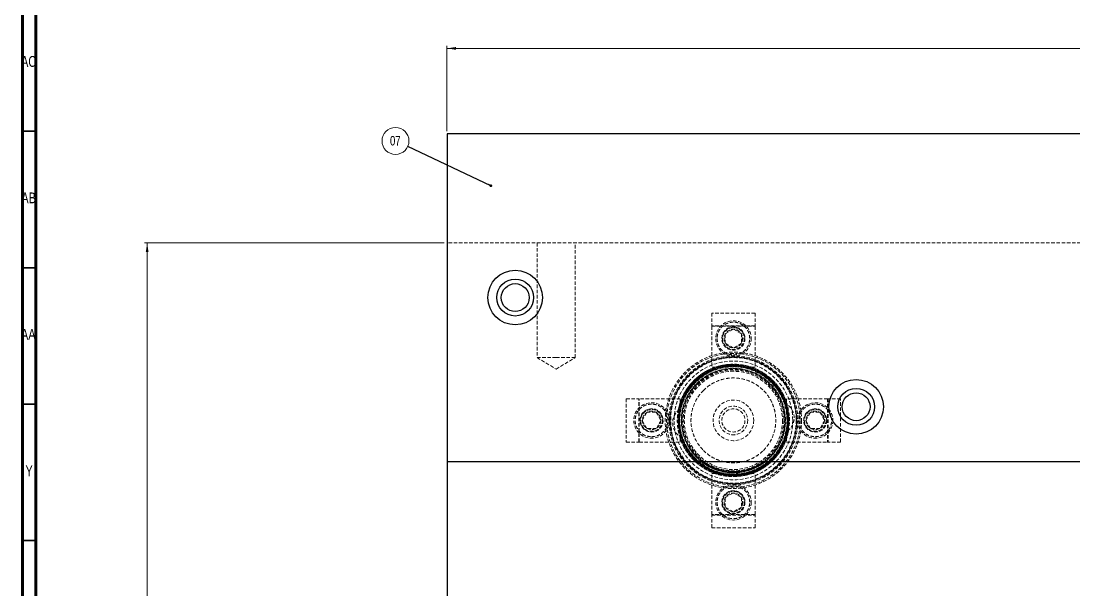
# Model space of a CAD drawing. Header units: millimetres. Extents: x 4 to 895, y 5 to 1495.
# Drawn here: x 4.5 to 390.5, y 932 to 1140.4 of the extents above; entities that cross this region are included whole.
import ezdxf

# ---------------------------------------------------------------- set-up
doc = ezdxf.new("R2010")
doc.units = ezdxf.units.MM
doc.linetypes.add('HIDDEN', pattern=[1.905, 1.27, -0.635])
doc.styles.add('SLDTEXTSTYLE0', font='TXT', dxfattribs={"width": 0.75})
doc.dimstyles.new('SLDDIMSTYLE0', dxfattribs={"dimtxt": 3.5, "dimasz": 3.302, "dimexe": 0, "dimexo": 0.0625, "dimgap": 0.875, "dimtad": 1, "dimrnd": 1e-09, "dimzin": 12, "dimdsep": 46, "dimtxsty": 'SLDTEXTSTYLE0', "dimsah": 1, "dimcen": 0.09, "dimadec": 0, "dimazin": 3, "dimtfac": 1, "dimtofl": 0, "dimtmove": 0, "dimatfit": 3, "dimfxl": 1, "dimfrac": 2, "dimtolj": 1, "dimtzin": 12, "dimarcsym": 0})
doc.dimstyles.new('SLDDIMSTYLE1', dxfattribs={"dimtxt": 0.18, "dimasz": 1.016, "dimexe": 0, "dimexo": 0.0625, "dimgap": 0, "dimtad": 0, "dimtih": 1, "dimtoh": 1, "dimdec": 0, "dimrnd": 1e-09, "dimzin": 0, "dimdsep": 46, "dimtxsty": 'Standard', "dimblk1": 'DOT', "dimblk2": 'DOT', "dimsah": 1, "dimcen": 0.09, "dimadec": 0, "dimazin": 0, "dimtfac": 1.016, "dimtdec": 0, "dimtofl": 0, "dimtmove": 0, "dimatfit": 3, "dimldrblk": 'DOT', "dimfxl": 1, "dimfrac": 2, "dimtolj": 1, "dimtzin": 0, "dimarcsym": 0})

# ---------------------------------------------------------------- blocks, each defined once
blk = doc.blocks.new('_D')
at = {"color": 7, "linetype": 'Continuous', "lineweight": 18}
for p, q in [((160.69, 1100.06), (160.69, 1131.35)), ((720.69, 1100.06), (720.69, 1131.35)), ((720.69, 1130.35), (160.69, 1130.35))]:
    blk.add_line(p, q, dxfattribs=at)
for points in [[(160.69, 1130.35), (164, 1129.84), (164, 1130.86)], [(720.69, 1130.35), (717.39, 1130.86), (717.39, 1129.84)]]:
    blk.add_solid(points, dxfattribs=at)
at = {"color": 7, "linetype": 'Continuous', "lineweight": 18, "insert": (435.6, 1134.86), "char_height": 3.5, "attachment_point": 1, "style": 'SLDTEXTSTYLE0'}
blk.add_mtext('560', dxfattribs=at)
blk = doc.blocks.new('_D_1')
at = {"color": 7, "linetype": 'Continuous', "lineweight": 18}
for p, q in [((159.69, 1059.06), (49.77, 1059.06)), ((50.77, 1059.06), (50.77, 529.06)), ((159.69, 529.06), (49.77, 529.06))]:
    blk.add_line(p, q, dxfattribs=at)
for points in [[(50.77, 1059.06), (50.26, 1055.76), (51.27, 1055.76)], [(50.77, 529.06), (51.27, 532.36), (50.26, 532.36)]]:
    blk.add_solid(points, dxfattribs=at)
at = {"color": 7, "linetype": 'Continuous', "lineweight": 18, "insert": (46.26, 782.55), "char_height": 3.5, "attachment_point": 1, "rotation": 90, "style": 'SLDTEXTSTYLE0'}
blk.add_mtext('530', dxfattribs=at)
blk = doc.blocks.new('SW_NOTE_0')
at = {"color": 0, "linetype": 'Continuous', "lineweight": 0}
blk.add_circle((-4.47, 2.1), 4.94, dxfattribs=at)
at = {"color": 0, "linetype": 'Continuous', "lineweight": 0, "insert": (-4.54, 3.91), "char_height": 3.5, "attachment_point": 2, "style": 'SLDTEXTSTYLE0'}
blk.add_mtext('07', dxfattribs=at)
blk = doc.blocks.new('_Dot')
at = {"color": 0, "linetype": 'ByBlock', "lineweight": -2}
blk.add_line((-0.5, 0), (-1, 0), dxfattribs=at)
at = {"color": 0, "linetype": 'ByBlock', "const_width": 0.5}
blk.add_lwpolyline([(-0.25, 0, 1), (0.25, 0, 1)], format="xyb", close=True, dxfattribs=at)

msp = doc.modelspace()

# ---------------------------------------------------------------- linework, layer by layer
at = {"color": 7, "linetype": 'Continuous', "lineweight": 70}
for p, q in [((5, 5), (5, 1495)), ((10, 10), (10, 1490))]:
    msp.add_line(p, q, dxfattribs=at)
at = {"color": 7, "linetype": 'Continuous', "lineweight": 35}
for p, q in [((10, 1100), (5, 1100)), ((10, 1050), (5, 1050)), ((10, 1000), (5, 1000)), ((10, 950), (5, 950))]:
    msp.add_line(p, q, dxfattribs=at)
at = {"color": 7, "linetype": 'Continuous', "lineweight": 25}
for p, q in [((720.694, 1099.057), (160.694, 1099.057)), ((160.694, 1099.057), (160.694, 979.057)), ((160.694, 979.057), (720.694, 979.057)), ((160.694, 979.057), (160.694, 609.057))]:
    msp.add_line(p, q, dxfattribs=at)
at = {"color": 7, "linetype": 'HIDDEN', "lineweight": 18}
for p, q in [((720.694, 1059.057), (160.694, 1059.057)), ((193.694, 1059.057), (193.694, 1017.057)), ((207.694, 1017.057), (207.694, 1059.057)), ((273.644, 1033.357), (257.744, 1033.357)), ((257.744, 1033.357), (257.744, 1028.757)), ((273.644, 1033.357), (273.644, 1028.757)), ((273.644, 1028.757), (257.744, 1028.757)), ((257.744, 1028.557), (257.744, 1028.757)), ((257.744, 1028.557), (273.644, 1028.557)), ((257.744, 1028.557), (257.744, 1013.557)), ((262.694, 1025.79), (265.694, 1027.522)), ((265.694, 1027.522), (268.694, 1025.79)), ((273.644, 1028.757), (273.644, 1028.557)), ((273.644, 1028.557), (273.644, 1013.557)), ((262.694, 1022.325), (262.694, 1025.79)), ((268.694, 1025.79), (268.694, 1022.325)), ((265.694, 1020.593), (262.694, 1022.325)), ((268.694, 1022.325), (265.694, 1020.593)), ((193.694, 1017.057), (200.694, 1017.057)), ((193.694, 1017.057), (200.694, 1012.851)), ((200.694, 1017.057), (207.694, 1017.057)), ((200.694, 1012.851), (207.694, 1017.057)), ((261.25, 1013.557), (257.744, 1013.557)), ((273.644, 1013.557), (270.139, 1013.557)), ((226.394, 1002.007), (226.394, 986.107)), ((226.394, 1002.007), (230.994, 1002.007)), ((230.994, 986.107), (230.994, 1002.007)), ((230.994, 1002.007), (231.194, 1002.007)), ((231.194, 986.107), (231.194, 1002.007)), ((246.194, 1002.007), (231.194, 1002.007)), ((246.194, 998.502), (246.194, 1002.007)), ((285.194, 1002.007), (285.194, 998.502)), ((300.194, 1002.007), (285.194, 1002.007)), ((300.194, 1002.007), (300.194, 986.107)), ((300.394, 1002.007), (300.194, 1002.007)), ((300.394, 1002.007), (300.394, 986.107)), ((304.994, 1002.007), (300.394, 1002.007)), ((304.994, 986.107), (304.994, 1002.007)), ((232.23, 994.057), (233.962, 997.057)), ((233.962, 997.057), (237.426, 997.057)), ((237.426, 997.057), (239.159, 994.057)), ((292.23, 994.057), (293.962, 997.057)), ((293.962, 997.057), (297.426, 997.057)), ((297.426, 997.057), (299.159, 994.057)), ((233.962, 991.057), (232.23, 994.057)), ((239.159, 994.057), (237.426, 991.057)), ((293.962, 991.057), (292.23, 994.057)), ((299.159, 994.057), (297.426, 991.057)), ((237.426, 991.057), (233.962, 991.057)), ((246.194, 986.107), (246.194, 989.613)), ((285.194, 989.613), (285.194, 986.107)), ((297.426, 991.057), (293.962, 991.057)), ((226.394, 986.107), (230.994, 986.107)), ((230.994, 986.107), (231.194, 986.107)), ((231.194, 986.107), (246.194, 986.107)), ((285.194, 986.107), (300.194, 986.107)), ((300.394, 986.107), (300.194, 986.107)), ((304.994, 986.107), (300.394, 986.107)), ((254.449, 979.057), (252.399, 980.762)), ((278.989, 980.762), (276.94, 979.057)), ((279.695, 980.057), (278.618, 979.057)), ((279.815, 979.937), (278.878, 979.057)), ((279.829, 979.922), (278.908, 979.057)), ((257.744, 974.557), (261.25, 974.557)), ((257.744, 959.557), (257.744, 974.557)), ((270.139, 974.557), (273.644, 974.557)), ((273.644, 959.557), (273.644, 974.557)), ((262.694, 965.79), (265.694, 967.522)), ((262.694, 962.325), (262.694, 965.79)), ((265.694, 967.522), (268.694, 965.79)), ((268.694, 965.79), (268.694, 962.325)), ((265.694, 960.593), (262.694, 962.325)), ((268.694, 962.325), (265.694, 960.593)), ((273.644, 959.557), (257.744, 959.557)), ((257.744, 959.357), (257.744, 959.557)), ((257.744, 954.757), (257.744, 959.357)), ((257.744, 959.357), (273.644, 959.357)), ((273.644, 959.557), (273.644, 959.357)), ((273.644, 954.757), (273.644, 959.357)), ((257.744, 954.757), (273.644, 954.757))]:
    msp.add_line(p, q, dxfattribs=at)
at = {"color": 7, "linetype": 'Continuous', "lineweight": 25}
for centre, radius in [((185.694, 1039.057), 10), ((185.694, 1039.057), 6.75), ((185.694, 1039.057), 5.1), ((310.694, 999.057), 10), ((310.694, 999.057), 6.75), ((310.694, 999.057), 5.1)]:
    msp.add_circle(centre, radius, dxfattribs=at)
at = {"color": 7, "linetype": 'HIDDEN', "lineweight": 18}
for centre, radius in [((265.694, 1024.057), 6.5), ((265.694, 1024.057), 4.25), ((265.694, 1024.057), 4.2), ((265.694, 1024.057), 4), ((265.694, 1024.057), 3.4), ((265.694, 1024.057), 3.375), ((265.694, 994.057), 25), ((265.694, 994.057), 24.5), ((265.694, 994.057), 23.625), ((265.694, 994.057), 23), ((265.694, 994.057), 21.75), ((265.694, 994.057), 20.334), ((265.694, 994.057), 20.175), ((265.694, 994.057), 19.83), ((265.694, 994.057), 19.67), ((265.694, 994.057), 19.65), ((265.694, 994.057), 19.027), ((265.694, 994.057), 19), ((265.694, 994.057), 18.452), ((265.694, 994.057), 18), ((235.694, 994.057), 6.5), ((265.694, 994.057), 7.45), ((295.694, 994.057), 6.5), ((235.694, 994.057), 4.25), ((235.694, 994.057), 4.2), ((235.694, 994.057), 4), ((235.694, 994.057), 3.4), ((235.694, 994.057), 3.375), ((265.694, 994.057), 5.25), ((265.694, 994.057), 4.25), ((295.694, 994.057), 4.25), ((295.694, 994.057), 4.2), ((295.694, 994.057), 4), ((295.694, 994.057), 3.4), ((295.694, 994.057), 3.375), ((265.694, 964.057), 6.5), ((265.694, 964.057), 4.25), ((265.694, 964.057), 4.2), ((265.694, 964.057), 4), ((265.694, 964.057), 3.4), ((265.694, 964.057), 3.375)]:
    msp.add_circle(centre, radius, dxfattribs=at)
for centre, radius, start, end in [((265.694, 994.057), 20, 0, 228.59038), ((265.694, 994.057), 19.99, 315, 228.62289), ((265.694, 994.057), 19.97, 315, 228.68807), ((265.694, 994.057), 19.8, 315, 229.25219), ((265.694, 994.057), 19.092, 308.21644, 231.78356), ((265.694, 994.057), 20.2, 315, 135), ((281.97, 994.956), 6, 305.74531, 60.57517), ((249.419, 993.159), 6, 125.74531, 240.57517), ((265.694, 994.057), 20, 311.40962, 0)]:
    msp.add_arc(centre, radius, start, end, dxfattribs=at)
at = {"color": 7, "linetype": 'Continuous', "lineweight": 25}
for radius, start, end in [(20, 228.59038, 311.40962), (19.99, 228.62289, 311.37711), (19.97, 228.68807, 311.31193)]:
    msp.add_arc((265.694, 994.057), radius, start, end, dxfattribs=at)
at = {"color": 8, "linetype": 'Continuous', "lineweight": 25}
for radius, start, end in [(19.8, 229.25219, 310.74781), (19.092, 231.78356, 308.21644)]:
    msp.add_arc((265.694, 994.057), radius, start, end, dxfattribs=at)
at = {"color": 7, "linetype": 'HIDDEN', "lineweight": 18}
for points, knots in [([(271.694, 1024.057), (271.614, 1024.812), (271.491, 1025.973), (270.743, 1027.371), (269.968, 1028.33), (269.007, 1029.11), (267.61, 1029.835), (265.694, 1030.202), (263.779, 1029.835), (262.382, 1029.11), (261.42, 1028.33), (260.646, 1027.371), (259.898, 1025.973), (259.775, 1024.812), (259.694, 1024.057)], [0, 0, 0, 0, 0.119728, 0.1841804, 0.2500005, 0.3158201, 0.3802717, 0.4999998, 0.6197286, 0.6841802, 0.7499998, 0.8158194, 0.8802721, 1, 1, 1, 1]), ([(259.694, 1024.057), (259.775, 1023.303), (259.898, 1022.142), (260.646, 1020.745), (261.42, 1019.783), (262.382, 1019.009), (263.779, 1018.261), (264.94, 1018.138), (265.694, 1018.057)], [0, 0, 0, 0, 0.2394572, 0.3683611, 0.5000002, 0.6316393, 0.7605425, 1, 1, 1, 1]), ([(265.694, 1018.057), (266.449, 1018.138), (267.61, 1018.261), (269.007, 1019.009), (269.968, 1019.783), (270.743, 1020.745), (271.491, 1022.142), (271.614, 1023.303), (271.694, 1024.057)], [0, 0, 0, 0, 0.2394562, 0.3683595, 0.4999987, 0.631639, 0.7605423, 1, 1, 1, 1]), ([(266.975, 970.868), (265.556, 970.865), (262.635, 970.858), (259.005, 971.731), (256.148, 972.841), (253.332, 974.284), (250.091, 976.631), (246.875, 980.174), (244.492, 984.211), (243.011, 988.464), (242.375, 992.77), (242.533, 997.119), (243.363, 1000.747), (244.478, 1003.604), (245.921, 1006.42), (248.268, 1009.66), (251.81, 1012.88), (255.848, 1015.249), (260.099, 1016.778), (263.004, 1017.094), (264.414, 1017.247)], [0, 0, 0, 0, 0.0582483, 0.1199858, 0.1521828, 0.1843723, 0.2500413, 0.3157099, 0.3800141, 0.4417516, 0.4999999, 0.5582484, 0.6199858, 0.6521827, 0.6843725, 0.7500413, 0.8157101, 0.8800142, 0.9417515, 1, 1, 1, 1]), ([(264.414, 1017.247), (263.004, 1017.094), (260.099, 1016.779), (256.588, 1015.512), (253.87, 1014.094), (251.231, 1012.349), (248.268, 1009.66), (245.461, 1005.785), (243.537, 1001.51), (242.533, 997.12), (242.375, 992.77), (243.011, 988.464), (244.235, 984.95), (245.658, 982.233), (247.402, 979.594), (250.092, 976.632), (253.967, 973.821), (258.241, 971.911), (262.634, 970.859), (265.556, 970.865), (266.975, 970.868)], [0, 0, 0, 0, 0.0582485, 0.1199858, 0.1521827, 0.1843725, 0.2500413, 0.3157101, 0.3800142, 0.4417516, 0.5000001, 0.5582484, 0.6199858, 0.6521828, 0.6843727, 0.7500413, 0.8157102, 0.8800142, 0.9417517, 1, 1, 1, 1]), ([(264.414, 1017.247), (265.832, 1017.25), (268.754, 1017.257), (272.384, 1016.384), (275.241, 1015.274), (278.056, 1013.83), (281.297, 1011.484), (284.517, 1007.942), (286.886, 1003.904), (288.415, 999.653), (288.731, 996.748), (288.884, 995.338)], [0, 0, 0, 0, 0.11649666, 0.23997175, 0.30436569, 0.36874519, 0.50008247, 0.63142009, 0.76002839, 0.88350335, 1, 1, 1, 1]), ([(288.884, 995.338), (288.731, 996.748), (288.416, 999.653), (287.149, 1003.164), (285.731, 1005.882), (283.986, 1008.521), (281.297, 1011.483), (277.422, 1014.294), (273.148, 1016.204), (268.755, 1017.256), (265.833, 1017.25), (264.414, 1017.247)], [0, 0, 0, 0, 0.1164967, 0.2399716, 0.3043655, 0.368745, 0.5000826, 0.6314199, 0.7600283, 0.8835033, 1, 1, 1, 1]), ([(266.829, 973.514), (265.572, 973.511), (262.983, 973.506), (259.091, 974.438), (255.305, 976.13), (251.872, 978.62), (249.489, 981.244), (247.945, 983.582), (246.684, 985.99), (245.599, 989.103), (245.036, 992.917), (245.176, 996.77), (246.065, 1000.66), (247.769, 1004.447), (250.256, 1007.88), (252.881, 1010.262), (255.219, 1011.808), (257.627, 1013.064), (260.738, 1014.187), (263.311, 1014.466), (264.56, 1014.601)], [0, 0, 0, 0, 0.0582482, 0.1199857, 0.1842898, 0.2499587, 0.3156273, 0.3478166, 0.380014, 0.4417516, 0.4999999, 0.5582483, 0.6199858, 0.6842899, 0.7499587, 0.8156275, 0.8478168, 0.8800141, 0.9417517, 1, 1, 1, 1]), ([(285.436, 999.853), (285.08, 1000.887), (284.353, 1002.999), (282.601, 1005.943), (280.353, 1008.643), (277.625, 1010.947), (274.543, 1012.746), (271.246, 1013.971), (267.889, 1014.607), (264.555, 1014.688), (261.251, 1014.24), (257.984, 1013.239), (254.842, 1011.658), (251.977, 1009.531), (249.519, 1006.94), (247.582, 1004.009), (246.165, 1000.891), (245.675, 998.711), (245.435, 997.645)], [0, 0, 0, 0, 0.0594157, 0.1213987, 0.1852193, 0.2499998, 0.3147807, 0.3786011, 0.4405839, 0.4999999, 0.5594158, 0.6213987, 0.6852192, 0.7499999, 0.8147806, 0.8786012, 0.9405841, 1, 1, 1, 1]), ([(252.399, 1007.352), (253.253, 1008.12), (255.013, 1009.702), (258.23, 1011.44), (261.839, 1012.596), (265.695, 1012.993), (269.548, 1012.594), (273.165, 1011.446), (276.355, 1009.68), (279.064, 1007.427), (281.317, 1004.718), (283.083, 1001.528), (284.231, 997.911), (284.63, 994.058), (284.233, 990.202), (283.077, 986.593), (281.339, 983.376), (279.757, 981.616), (278.989, 980.762)], [0, 0, 0, 0, 0.05825794, 0.12000551, 0.18432036, 0.25000005, 0.31567948, 0.37999433, 0.44174212, 0.50000006, 0.558258, 0.62000579, 0.68432056, 0.75000002, 0.81567974, 0.87999427, 0.94174206, 1, 1, 1, 1]), ([(264.56, 1014.601), (265.817, 1014.604), (268.405, 1014.609), (272.297, 1013.677), (276.084, 1011.985), (279.517, 1009.495), (281.899, 1006.871), (283.445, 1004.533), (284.701, 1002.125), (285.823, 999.014), (286.103, 996.441), (286.238, 995.192)], [0, 0, 0, 0, 0.1164969, 0.2399718, 0.3685801, 0.4999175, 0.6312551, 0.6956336, 0.7600286, 0.8835033, 1, 1, 1, 1]), ([(251.411, 979.774), (250.834, 980.394), (249.681, 981.634), (248.265, 983.75), (247.368, 985.501), (246.842, 986.788), (246.563, 987.556), (246.316, 988.334), (246.101, 989.122), (245.976, 989.664), (245.9, 990.031), (245.815, 990.45), (245.707, 991.095), (245.607, 991.89), (245.542, 992.606), (245.503, 993.328), (245.494, 993.853), (245.495, 994.444), (245.513, 995.065), (245.573, 995.893), (245.659, 996.669), (245.773, 997.43), (245.877, 997.979), (246.017, 998.639), (246.188, 999.341), (246.476, 1000.304), (246.79, 1001.197), (247.52, 1002.995), (248.886, 1005.535), (250.586, 1007.424), (251.411, 1008.341)], [0, 0, 0, 0, 0.0799842, 0.1599688, 0.2399531, 0.2656967, 0.2914407, 0.3171819, 0.3429191, 0.3686565, 0.3698156, 0.3783585, 0.4091451, 0.4316752, 0.4541018, 0.4771017, 0.5001017, 0.5037734, 0.5330128, 0.5588159, 0.5822605, 0.6069033, 0.631546, 0.6350993, 0.6707449, 0.699925, 0.7300851, 0.7602452, 0.8836085, 1, 1, 1, 1]), ([(276.693, 983.059), (277.328, 983.765), (278.637, 985.221), (280.074, 987.882), (281.031, 990.868), (281.359, 994.058), (281.03, 997.245), (280.079, 1000.238), (278.619, 1002.877), (276.755, 1005.118), (274.514, 1006.982), (271.874, 1008.443), (268.882, 1009.393), (265.695, 1009.722), (262.505, 1009.394), (259.519, 1008.438), (256.858, 1007), (255.402, 1005.691), (254.696, 1005.056)], [0, 0, 0, 0, 0.058258, 0.1200055, 0.1843202, 0.25, 0.3156797, 0.3799942, 0.4417419, 0.4999999, 0.5582581, 0.6200056, 0.6843204, 0.7499998, 0.8156795, 0.8799943, 0.9417418, 1, 1, 1, 1]), ([(252.399, 980.762), (251.632, 981.616), (250.05, 983.376), (248.312, 986.593), (247.156, 990.203), (246.759, 994.057), (247.156, 997.912), (248.312, 1001.522), (250.05, 1004.739), (251.632, 1006.498), (252.399, 1007.352)], [0, 0, 0, 0, 0.1165162, 0.2400115, 0.3686406, 0.5, 0.6313589, 0.7599885, 0.8834838, 1, 1, 1, 1]), ([(254.696, 1005.056), (254.061, 1004.35), (252.752, 1002.894), (251.314, 1000.233), (250.358, 997.247), (250.03, 994.057), (250.358, 990.868), (251.314, 987.882), (252.752, 985.221), (254.061, 983.765), (254.696, 983.059)], [0, 0, 0, 0, 0.1165156, 0.2400115, 0.3686405, 0.5, 0.6313594, 0.759989, 0.8834844, 1, 1, 1, 1]), ([(235.694, 1000.057), (234.94, 999.977), (233.779, 999.854), (232.381, 999.106), (231.421, 998.331), (230.642, 997.37), (229.917, 995.973), (229.55, 994.057), (229.917, 992.142), (230.642, 990.745), (231.421, 989.783), (232.381, 989.009), (233.779, 988.261), (234.94, 988.138), (235.694, 988.057)], [0, 0, 0, 0, 0.1197288, 0.1841804, 0.2499999, 0.3158195, 0.3802721, 0.5, 0.6197286, 0.6841805, 0.7500001, 0.8158196, 0.8802712, 1, 1, 1, 1]), ([(241.694, 994.057), (241.614, 994.812), (241.491, 995.973), (240.743, 997.37), (239.968, 998.331), (239.007, 999.106), (237.61, 999.854), (236.449, 999.977), (235.694, 1000.057)], [0, 0, 0, 0, 0.2394561, 0.3683608, 0.5, 0.6316392, 0.7605439, 1, 1, 1, 1]), ([(295.694, 1000.057), (294.94, 999.977), (293.779, 999.854), (292.382, 999.106), (291.42, 998.331), (290.646, 997.37), (289.898, 995.973), (289.775, 994.812), (289.694, 994.057)], [0, 0, 0, 0, 0.2394575, 0.3683606, 0.4999997, 0.6316388, 0.7605441, 1, 1, 1, 1]), ([(295.694, 988.057), (296.449, 988.138), (297.61, 988.261), (299.007, 989.009), (299.967, 989.783), (300.747, 990.745), (301.471, 992.142), (301.839, 994.057), (301.471, 995.973), (300.747, 997.37), (299.967, 998.331), (299.007, 999.106), (297.61, 999.854), (296.449, 999.977), (295.694, 1000.057)], [0, 0, 0, 0, 0.1197281, 0.1841798, 0.2499994, 0.3158195, 0.3802712, 0.5, 0.6197281, 0.6841805, 0.7500006, 0.8158202, 0.8802719, 1, 1, 1, 1]), ([(235.694, 988.057), (236.449, 988.138), (237.61, 988.261), (239.007, 989.009), (239.968, 989.783), (240.743, 990.745), (241.491, 992.142), (241.614, 993.303), (241.694, 994.057)], [0, 0, 0, 0, 0.2394561, 0.3683607, 0.4999999, 0.6316391, 0.7605424, 1, 1, 1, 1]), ([(286.238, 995.192), (286.241, 993.935), (286.246, 991.346), (285.314, 987.455), (283.622, 983.668), (281.132, 980.235), (278.508, 977.853), (276.17, 976.307), (273.762, 975.051), (270.651, 973.928), (268.078, 973.649), (266.829, 973.514)], [0, 0, 0, 0, 0.1164968, 0.2399716, 0.36857978, 0.49991746, 0.63125466, 0.69563321, 0.7600284, 0.88350297, 1, 1, 1, 1]), ([(288.884, 995.338), (288.887, 993.919), (288.894, 990.998), (288.021, 987.368), (286.911, 984.511), (285.467, 981.695), (283.121, 978.455), (279.579, 975.235), (275.541, 972.866), (271.29, 971.337), (268.385, 971.021), (266.975, 970.868)], [0, 0, 0, 0, 0.11649701, 0.23997164, 0.30436555, 0.36874501, 0.50008257, 0.63142014, 0.76002803, 0.88350306, 1, 1, 1, 1]), ([(266.975, 970.868), (268.385, 971.021), (271.29, 971.336), (274.801, 972.603), (277.519, 974.021), (280.158, 975.766), (283.12, 978.455), (285.931, 982.33), (287.841, 986.604), (288.893, 990.997), (288.887, 993.919), (288.884, 995.338)], [0, 0, 0, 0, 0.1164969, 0.239972, 0.3043658, 0.368745, 0.5000825, 0.6314201, 0.7600284, 0.883503, 1, 1, 1, 1]), ([(289.694, 994.057), (289.775, 993.303), (289.898, 992.142), (290.646, 990.745), (291.42, 989.783), (292.382, 989.009), (293.779, 988.261), (294.94, 988.138), (295.694, 988.057)], [0, 0, 0, 0, 0.2394574, 0.3683613, 0.5000004, 0.6316394, 0.7605426, 1, 1, 1, 1]), ([(245.953, 988.262), (246.309, 987.228), (247.036, 985.116), (248.788, 982.172), (251.036, 979.472), (253.763, 977.168), (256.846, 975.369), (260.143, 974.144), (263.5, 973.508), (266.833, 973.427), (270.138, 973.875), (273.405, 974.876), (276.547, 976.457), (279.412, 978.584), (281.87, 981.175), (283.807, 984.106), (285.223, 987.224), (285.714, 989.404), (285.954, 990.47)], [0, 0, 0, 0, 0.059416, 0.1213988, 0.1852193, 0.25, 0.3147809, 0.3786014, 0.4405842, 0.4999999, 0.5594158, 0.6213988, 0.6852193, 0.75, 0.8147807, 0.8786013, 0.9405841, 1, 1, 1, 1]), ([(254.696, 983.059), (255.402, 982.424), (256.858, 981.115), (259.519, 979.677), (262.505, 978.721), (265.694, 978.393), (268.883, 978.721), (271.869, 979.677), (274.531, 981.115), (275.987, 982.424), (276.693, 983.059)], [0, 0, 0, 0, 0.1165163, 0.2400115, 0.368641, 0.5000003, 0.631359, 0.7599885, 0.8834837, 1, 1, 1, 1]), ([(279.978, 979.774), (279.358, 979.197), (278.118, 978.044), (276.002, 976.628), (274.251, 975.731), (272.964, 975.205), (272.196, 974.926), (271.418, 974.679), (270.63, 974.464), (270.088, 974.339), (269.721, 974.263), (269.302, 974.178), (268.656, 974.07), (267.862, 973.97), (267.146, 973.905), (266.424, 973.866), (265.899, 973.857), (265.308, 973.859), (264.687, 973.876), (263.859, 973.936), (263.083, 974.022), (262.322, 974.136), (261.773, 974.24), (261.113, 974.38), (260.411, 974.551), (259.448, 974.839), (258.555, 975.153), (256.757, 975.884), (254.217, 977.249), (252.328, 978.949), (251.411, 979.774)], [0, 0, 0, 0, 0.0799847, 0.1599686, 0.2399531, 0.2656971, 0.2914411, 0.3171817, 0.3429194, 0.3686563, 0.3698154, 0.3783588, 0.4091449, 0.4316754, 0.4541015, 0.4771018, 0.5001014, 0.5037735, 0.5330124, 0.558816, 0.5822606, 0.6069034, 0.6315456, 0.6350989, 0.6707449, 0.6999246, 0.730085, 0.7602451, 0.8836084, 1, 1, 1, 1]), ([(265.694, 970.057), (264.94, 969.977), (263.779, 969.854), (262.382, 969.106), (261.42, 968.331), (260.646, 967.37), (259.898, 965.973), (259.775, 964.812), (259.694, 964.057)], [0, 0, 0, 0, 0.2394575, 0.3683607, 0.4999999, 0.631639, 0.7605443, 1, 1, 1, 1]), ([(271.694, 964.057), (271.614, 964.812), (271.491, 965.973), (270.743, 967.37), (269.968, 968.331), (269.007, 969.106), (267.61, 969.854), (266.449, 969.977), (265.694, 970.057)], [0, 0, 0, 0, 0.2394562, 0.368361, 0.5000012, 0.6316405, 0.7605438, 1, 1, 1, 1]), ([(259.694, 964.057), (259.775, 963.303), (259.898, 962.142), (260.646, 960.744), (261.42, 959.785), (262.382, 959.005), (263.779, 958.28), (265.694, 957.913), (267.61, 958.28), (269.007, 959.005), (269.968, 959.785), (270.743, 960.744), (271.491, 962.142), (271.614, 963.303), (271.694, 964.057)], [0, 0, 0, 0, 0.1197287, 0.1841806, 0.2500002, 0.3158198, 0.3802714, 0.5000002, 0.6197283, 0.6841799, 0.7499995, 0.8158196, 0.8802712, 1, 1, 1, 1])]:
    msp.add_open_spline(points, degree=3, knots=knots, dxfattribs=at)
at = {"color": 8, "linetype": 'Continuous', "lineweight": 25}
msp.add_open_spline([(276.94, 979.057), (276.745, 978.89), (275.627, 977.933), (273.142, 976.698), (269.554, 975.512), (265.694, 975.126), (261.835, 975.512), (258.247, 976.698), (255.761, 977.933), (254.644, 978.89), (254.449, 979.057)], degree=3, knots=[0, 0, 0, 0, 0.0318653, 0.1826211, 0.3396446, 0.4999997, 0.6603555, 0.817379, 0.9681342, 1, 1, 1, 1], dxfattribs=at)

# ---------------------------------------------------------------- block references
at = {"color": 7, "linetype": 'Continuous', "lineweight": 0}
msp.add_blockref('SW_NOTE_0', (146.278, 1094.363), dxfattribs=at)

# ---------------------------------------------------------------- texts
at = {"color": 7, "linetype": 'Continuous', "lineweight": 0, "attachment_point": 2, "style": 'SLDTEXTSTYLE0'}
for s, insert, char_height in [('AC', (7.298, 1127.56), 3.9688), ('AB', (7.31, 1077.56), 3.9688), ('AA', (7.179, 1027.56), 3.9688), ('Y', (7.485, 977.56), 3.969)]:
    msp.add_mtext(s, dxfattribs=dict(at, insert=insert, char_height=char_height))

# ---------------------------------------------------------------- dimensions: what is measured, and where the dimension line sits
at = {"color": 7, "linetype": 'Continuous', "lineweight": 18}
dim = msp.add_linear_dim(base=(160.694, 1130.353), p1=(720.694, 1099.057), p2=(160.694, 1099.057), dimstyle='SLDDIMSTYLE0', dxfattribs=at)
dim.commit()
dim.dimension.update_dxf_attribs({"geometry": '_D', "text_midpoint": (439.477, 1130.353), "dimtype": 160})
dim = msp.add_linear_dim(base=(50.767, 529.057), p1=(160.694, 1059.057), p2=(160.694, 529.057), angle=90, dimstyle='SLDDIMSTYLE0', dxfattribs=at)
dim.commit()
dim.dimension.update_dxf_attribs({"geometry": '_D_1', "text_midpoint": (50.767, 786.425), "dimtype": 160})

# ---------------------------------------------------------------- leaders
at = {"color": 7, "linetype": 'Continuous', "lineweight": 0}
msp.add_leader([(176.778, 1080.019), (146.278, 1094.363)], dimstyle='SLDDIMSTYLE1', dxfattribs=at)

doc.saveas('drawing.dxf')
